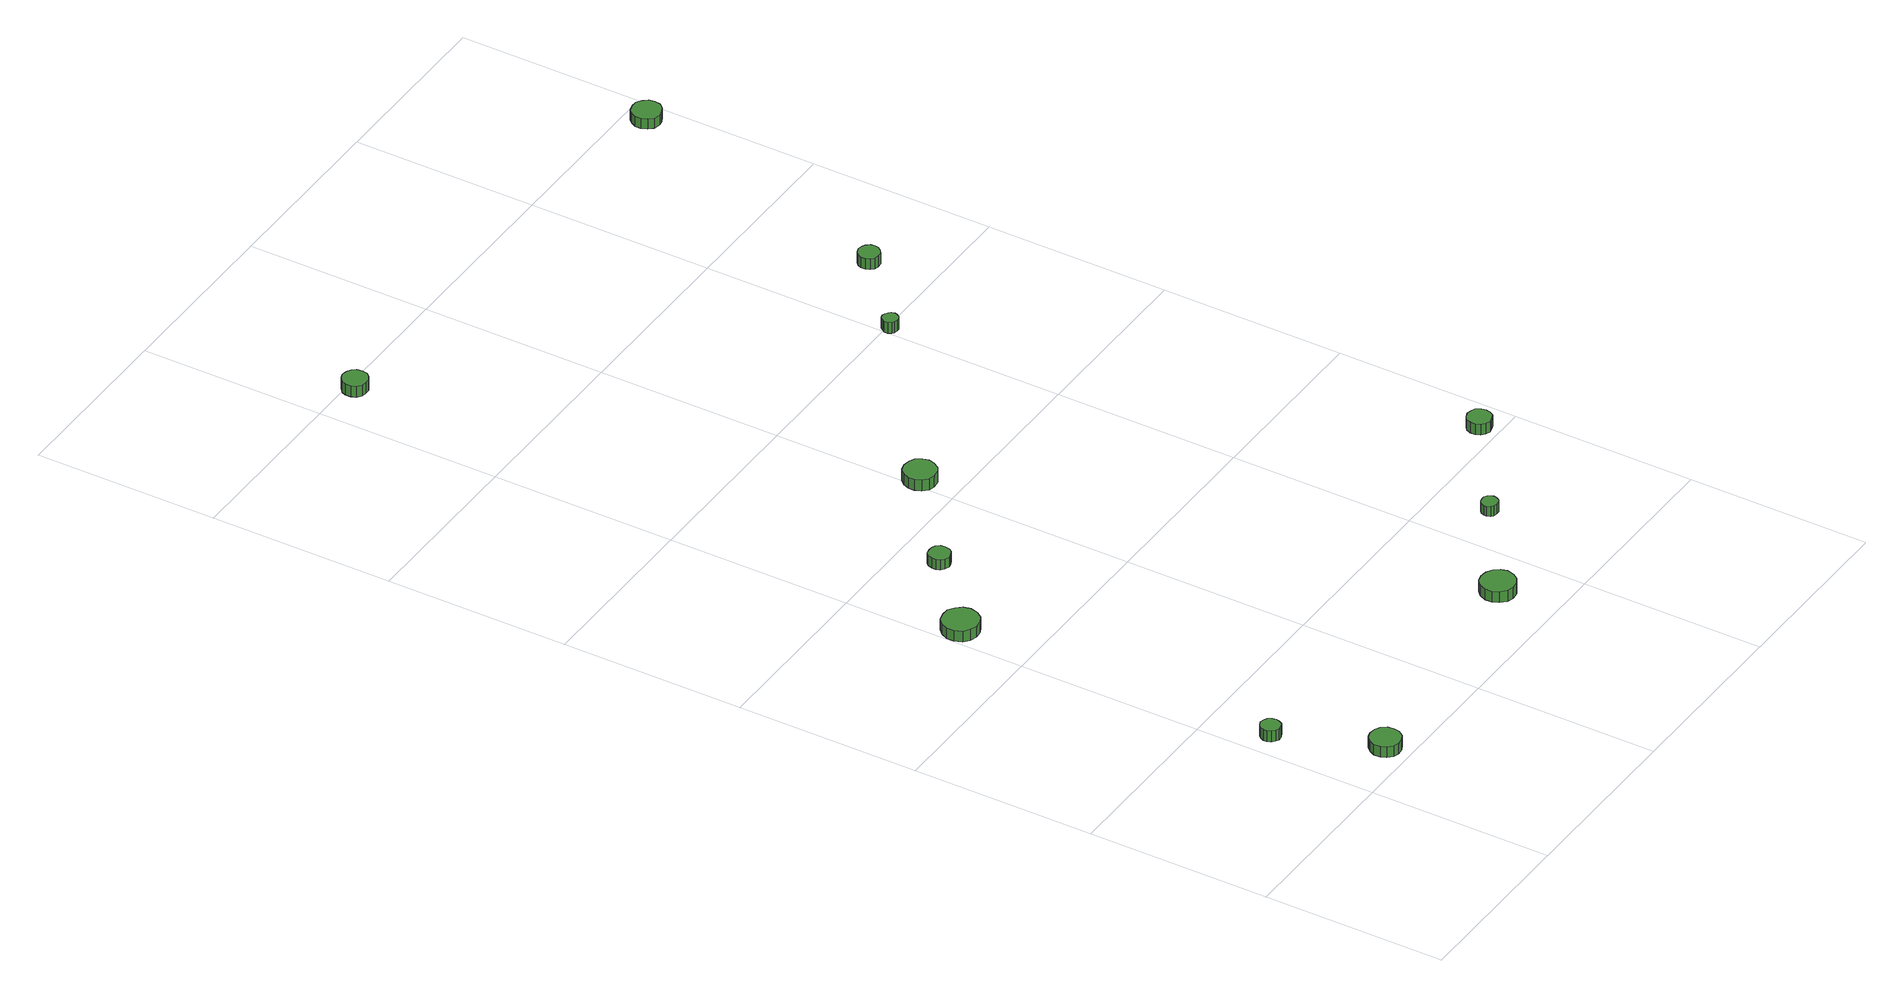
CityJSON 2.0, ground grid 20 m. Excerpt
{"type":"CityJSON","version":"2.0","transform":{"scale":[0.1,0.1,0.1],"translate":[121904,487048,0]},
"CityObjects":{
"tree1":{"type":"SolitaryVegetationObject","attributes":{"function":"something"},"geometry":[{"type":"MultiSurface","lod":"1","boundaries":[[[0,1,2,3,4,5,6,7,8,9,10,11,12,13,14]],[[15,16,17,18,19,20,21,22,23,24,25,26,27,28,29]],[[0,29,28,1]],[[1,28,27,2]],[[2,27,26,3]],[[3,26,25,4]],[[4,25,24,5]],[[5,24,23,6]],[[6,23,22,7]],[[7,22,21,8]],[[8,21,20,9]],[[9,20,19,10]],[[10,19,18,11]],[[11,18,17,12]],[[12,17,16,13]],[[13,16,15,14]],[[14,15,29,0]]]}]},
"tree2":{"type":"SolitaryVegetationObject","attributes":{"function":"something"},"geometry":[{"type":"MultiSurface","lod":"1","boundaries":[[[30,31,32,33,34,35,36,37,38,39,40,41,42,43,44]],[[45,46,47,48,49,50,51,52,53,54,55,56,57,58,59]],[[30,59,58,31]],[[31,58,57,32]],[[32,57,56,33]],[[33,56,55,34]],[[34,55,54,35]],[[35,54,53,36]],[[36,53,52,37]],[[37,52,51,38]],[[38,51,50,39]],[[39,50,49,40]],[[40,49,48,41]],[[41,48,47,42]],[[42,47,46,43]],[[43,46,45,44]],[[44,45,59,30]]]}]},
"tree3":{"type":"SolitaryVegetationObject","attributes":{"function":"something"},"geometry":[{"type":"MultiSurface","lod":"1","boundaries":[[[60,61,62,63,64,65,66,67,68,69,70,71,72,73,74]],[[75,76,77,78,79,80,81,82,83,84,85,86,87,88,89]],[[60,89,88,61]],[[61,88,87,62]],[[62,87,86,63]],[[63,86,85,64]],[[64,85,84,65]],[[65,84,83,66]],[[66,83,82,67]],[[67,82,81,68]],[[68,81,80,69]],[[69,80,79,70]],[[70,79,78,71]],[[71,78,77,72]],[[72,77,76,73]],[[73,76,75,74]],[[74,75,89,60]]]}]},
"tree4":{"type":"SolitaryVegetationObject","attributes":{"function":"something"},"geometry":[{"type":"MultiSurface","lod":"1","boundaries":[[[90,91,92,93,94,95,96,97,98,99,100,101,102,103,104]],[[105,106,107,108,109,110,111,112,113,114,115,116,117,118,119]],[[90,119,118,91]],[[91,118,117,92]],[[92,117,116,93]],[[93,116,115,94]],[[94,115,114,95]],[[95,114,113,96]],[[96,113,112,97]],[[97,112,111,98]],[[98,111,110,99]],[[99,110,109,100]],[[100,109,108,101]],[[101,108,107,102]],[[102,107,106,103]],[[103,106,105,104]],[[104,105,119,90]]]}]},
"tree5":{"type":"SolitaryVegetationObject","attributes":{"function":"something"},"geometry":[{"type":"MultiSurface","lod":"1","boundaries":[[[120,121,122,123,124,125,126,127,128,129,130,131,132,133,134]],[[135,136,137,138,139,140,141,142,143,144,145,146,147,148,149]],[[120,149,148,121]],[[121,148,147,122]],[[122,147,146,123]],[[123,146,145,124]],[[124,145,144,125]],[[125,144,143,126]],[[126,143,142,127]],[[127,142,141,128]],[[128,141,140,129]],[[129,140,139,130]],[[130,139,138,131]],[[131,138,137,132]],[[132,137,136,133]],[[133,136,135,134]],[[134,135,149,120]]]}]},
"tree6":{"type":"SolitaryVegetationObject","attributes":{"function":"something"},"geometry":[{"type":"MultiSurface","lod":"1","boundaries":[[[150,151,152,153,154,155,156,157,158,159,160,161,162,163,164]],[[165,166,167,168,169,170,171,172,173,174,175,176,177,178,179]],[[150,179,178,151]],[[151,178,177,152]],[[152,177,176,153]],[[153,176,175,154]],[[154,175,174,155]],[[155,174,173,156]],[[156,173,172,157]],[[157,172,171,158]],[[158,171,170,159]],[[159,170,169,160]],[[160,169,168,161]],[[161,168,167,162]],[[162,167,166,163]],[[163,166,165,164]],[[164,165,179,150]]]}]},
"tree7":{"type":"SolitaryVegetationObject","attributes":{"function":"something"},"geometry":[{"type":"MultiSurface","lod":"1","boundaries":[[[180,181,182,183,184,185,186,187,188,189,190,191,192,193,194]],[[195,196,197,198,199,200,201,202,203,204,205,206,207,208,209]],[[180,209,208,181]],[[181,208,207,182]],[[182,207,206,183]],[[183,206,205,184]],[[184,205,204,185]],[[185,204,203,186]],[[186,203,202,187]],[[187,202,201,188]],[[188,201,200,189]],[[189,200,199,190]],[[190,199,198,191]],[[191,198,197,192]],[[192,197,196,193]],[[193,196,195,194]],[[194,195,209,180]]]}]},
"tree8":{"type":"SolitaryVegetationObject","attributes":{"function":"something"},"geometry":[{"type":"MultiSurface","lod":"1","boundaries":[[[210,211,212,213,214,215,216,217,218,219,220,221,222,223,224]],[[225,226,227,228,229,230,231,232,233,234,235,236,237,238,239]],[[210,239,238,211]],[[211,238,237,212]],[[212,237,236,213]],[[213,236,235,214]],[[214,235,234,215]],[[215,234,233,216]],[[216,233,232,217]],[[217,232,231,218]],[[218,231,230,219]],[[219,230,229,220]],[[220,229,228,221]],[[221,228,227,222]],[[222,227,226,223]],[[223,226,225,224]],[[224,225,239,210]]]}]},
"tree9":{"type":"SolitaryVegetationObject","attributes":{"function":"something"},"geometry":[{"type":"MultiSurface","lod":"1","boundaries":[[[240,241,242,243,244,245,246,247,248,249,250,251,252,253,254]],[[255,256,257,258,259,260,261,262,263,264,265,266,267,268,269]],[[240,269,268,241]],[[241,268,267,242]],[[242,267,266,243]],[[243,266,265,244]],[[244,265,264,245]],[[245,264,263,246]],[[246,263,262,247]],[[247,262,261,248]],[[248,261,260,249]],[[249,260,259,250]],[[250,259,258,251]],[[251,258,257,252]],[[252,257,256,253]],[[253,256,255,254]],[[254,255,269,240]]]}]},
"tree10":{"type":"SolitaryVegetationObject","attributes":{"function":"something"},"geometry":[{"type":"MultiSurface","lod":"1","boundaries":[[[270,271,272,273,274,275,276,277,278,279,280,281,282,283,284]],[[285,286,287,288,289,290,291,292,293,294,295,296,297,298,299]],[[270,299,298,271]],[[271,298,297,272]],[[272,297,296,273]],[[273,296,295,274]],[[274,295,294,275]],[[275,294,293,276]],[[276,293,292,277]],[[277,292,291,278]],[[278,291,290,279]],[[279,290,289,280]],[[280,289,288,281]],[[281,288,287,282]],[[282,287,286,283]],[[283,286,285,284]],[[284,285,299,270]]]}]},
"tree11":{"type":"SolitaryVegetationObject","attributes":{"function":"something"},"geometry":[{"type":"MultiSurface","lod":"1","boundaries":[[[300,301,302,303,304,305,306,307,308,309,310,311,312,313,314]],[[315,316,317,318,319,320,321,322,323,324,325,326,327,328,329]],[[300,329,328,301]],[[301,328,327,302]],[[302,327,326,303]],[[303,326,325,304]],[[304,325,324,305]],[[305,324,323,306]],[[306,323,322,307]],[[307,322,321,308]],[[308,321,320,309]],[[309,320,319,310]],[[310,319,318,311]],[[311,318,317,312]],[[312,317,316,313]],[[313,316,315,314]],[[314,315,329,300]]]}]},
"tree12":{"type":"SolitaryVegetationObject","attributes":{"function":"something"},"geometry":[{"type":"MultiSurface","lod":"1","boundaries":[[[330,331,332,333,334,335,336,337,338,339,340,341,342,343,344]],[[345,346,347,348,349,350,351,352,353,354,355,356,357,358,359]],[[330,359,358,331]],[[331,358,357,332]],[[332,357,356,333]],[[333,356,355,334]],[[334,355,354,335]],[[335,354,353,336]],[[336,353,352,337]],[[337,352,351,338]],[[338,351,350,339]],[[339,350,349,340]],[[340,349,348,341]],[[341,348,347,342]],[[342,347,346,343]],[[343,346,345,344]],[[344,345,359,330]]]}]}
},
"vertices":[
[34,130,20],[33,134,20],[31,138,20],[27,140,20],[22,141,20],[18,139,20],[15,136,20],[13,132,20],[13,128,20],[15,124,20],[18,121,20],[22,119,20],[27,120,20],[31,122,20],[33,126,20],[33,126,7],[31,122,7],[27,120,7],[22,119,7],[18,121,7],[15,124,7],[13,128,7],[13,132,7],[15,136,7],[18,139,7],[22,141,7],[27,140,7],[31,138,7],[33,134,7],[34,130,7],
[85,26,16],[84,33,16],[80,39,16],[74,42,16],[67,43,16],[61,41,16],[56,36,16],[53,30,16],[53,23,16],[56,17,16],[61,12,16],[67,10,16],[74,11,16],[80,14,16],[84,20,16],[84,20,3],[80,14,3],[74,11,3],[67,10,3],[61,12,3],[56,17,3],[53,23,3],[53,30,3],[56,36,3],[61,41,3],[67,43,3],[74,42,3],[80,39,3],[84,33,3],[85,26,3],
[41,482,15],[39,490,15],[34,496,15],[27,501,15],[19,501,15],[11,499,15],[5,493,15],[2,486,15],[2,478,15],[5,470,15],[11,465,15],[19,462,15],[27,463,15],[34,467,15],[39,474,15],[39,474,2],[34,467,2],[27,463,2],[19,462,2],[11,465,2],[5,470,2],[2,478,2],[2,486,2],[5,493,2],[11,499,2],[19,501,2],[27,501,2],[34,496,2],[39,490,2],[41,482,2],
[115,556,15],[114,561,15],[111,565,15],[107,567,15],[102,567,15],[97,566,15],[94,563,15],[92,558,15],[92,553,15],[94,549,15],[97,546,15],[102,544,15],[107,545,15],[111,547,15],[114,551,15],[114,551,3],[111,547,3],[107,545,3],[102,544,3],[97,546,3],[94,549,3],[92,553,3],[92,558,3],[94,563,3],[97,566,3],[102,567,3],[107,567,3],[111,565,3],[114,561,3],[115,556,3],
[363,65,17],[361,72,17],[357,78,17],[350,82,17],[342,83,17],[335,81,17],[329,76,17],[326,68,17],[326,61,17],[329,54,17],[335,48,17],[342,46,17],[350,47,17],[357,51,17],[361,57,17],[361,57,4],[357,51,4],[350,47,4],[342,46,4],[335,48,4],[329,54,4],[326,61,4],[326,68,4],[329,76,4],[335,81,4],[342,83,4],[350,82,4],[357,78,4],[361,72,4],[363,65,4],
[225,641,18],[223,648,18],[219,654,18],[213,657,18],[205,658,18],[198,656,18],[193,651,18],[190,644,18],[190,637,18],[193,630,18],[198,625,18],[205,623,18],[213,624,18],[219,628,18],[223,634,18],[223,634,5],[219,628,5],[213,624,5],[205,623,5],[198,625,5],[193,630,5],[190,637,5],[190,644,5],[193,651,5],[198,656,5],[205,658,5],[213,657,5],[219,654,5],[223,648,5],[225,641,5],
[59,1187,22],[58,1193,22],[55,1197,22],[50,1200,22],[44,1201,22],[39,1199,22],[34,1195,22],[32,1190,22],[32,1184,22],[34,1179,22],[39,1175,22],[44,1174,22],[50,1174,22],[55,1177,22],[58,1181,22],[58,1181,9],[55,1177,9],[50,1174,9],[44,1174,9],[39,1175,9],[34,1179,9],[32,1184,9],[32,1190,9],[34,1195,9],[39,1199,9],[44,1201,9],[50,1200,9],[55,1197,9],[58,1193,9],[59,1187,9],
[463,141,15],[462,144,15],[460,147,15],[457,149,15],[453,149,15],[449,148,15],[447,146,15],[445,142,15],[445,139,15],[447,135,15],[449,133,15],[453,132,15],[457,132,15],[460,134,15],[462,137,15],[462,137,3],[460,134,3],[457,132,3],[453,132,3],[449,133,3],[447,135,3],[445,139,3],[445,142,3],[447,146,3],[449,148,3],[453,149,3],[457,149,3],[460,147,3],[462,144,3],[463,141,3],
[580,221,15],[579,226,15],[576,231,15],[571,233,15],[566,234,15],[561,232,15],[557,229,15],[555,224,15],[555,218,15],[557,213,15],[561,210,15],[566,208,15],[571,209,15],[576,211,15],[579,216,15],[579,216,2],[576,211,2],[571,209,2],[566,208,2],[561,210,2],[557,213,2],[555,218,2],[555,224,2],[557,229,2],[561,232,2],[566,234,2],[571,233,2],[576,231,2],[579,226,2],[580,221,2],
[415,795,17],[414,799,17],[412,801,17],[409,803,17],[406,804,17],[402,803,17],[400,800,17],[398,797,17],[398,793,17],[400,790,17],[402,788,17],[406,787,17],[409,787,17],[412,789,17],[414,792,17],[414,792,4],[412,789,4],[409,787,4],[406,787,4],[402,788,4],[400,790,4],[398,793,4],[398,797,4],[400,800,4],[402,803,4],[406,804,4],[409,803,4],[412,801,4],[414,799,4],[415,795,4],
[502,870,15],[501,875,15],[498,879,15],[494,881,15],[489,882,15],[484,880,15],[481,877,15],[479,873,15],[479,868,15],[481,863,15],[484,860,15],[489,859,15],[494,859,15],[498,862,15],[501,866,15],[501,866,2],[498,862,2],[494,859,2],[489,859,2],[484,860,2],[481,863,2],[479,868,2],[479,873,2],[481,877,2],[484,880,2],[489,882,2],[494,881,2],[498,879,2],[501,875,2],[502,870,2],
[593,1177,15],[592,1183,15],[588,1188,15],[582,1192,15],[576,1192,15],[569,1190,15],[565,1186,15],[562,1180,15],[562,1174,15],[565,1168,15],[569,1163,15],[576,1161,15],[582,1162,15],[588,1165,15],[592,1170,15],[592,1170,3],[588,1165,3],[582,1162,3],[576,1161,3],[569,1163,3],[565,1168,3],[562,1174,3],[562,1180,3],[565,1186,3],[569,1190,3],[576,1192,3],[582,1192,3],[588,1188,3],[592,1183,3],[593,1177,3]
]}
